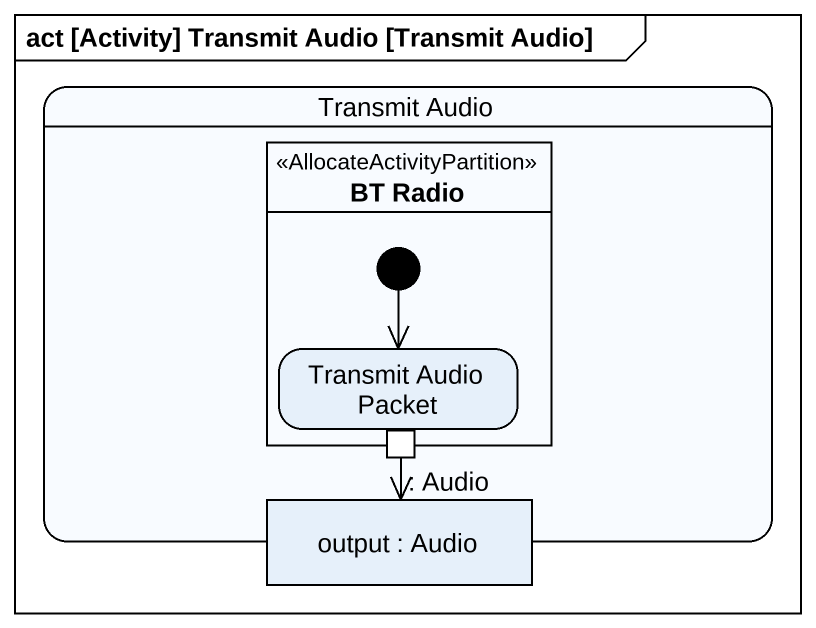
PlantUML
@startuml
mainframe act [Activity] Transmit Audio [Transmit Audio]
hide empty description
state "Transmit Audio" as Transmit_Audio {
  state "BT Radio" as BT_Radio <<AllocateActivityPartition>> {
    state "Transmit Audio Packet" as Transmit_Audio_Packet {
      state ": Audio" as Audio <<outputPin>>
    }
    [*] --> Transmit_Audio_Packet
  }
  state "output : Audio" as output <<object>>
}
Audio --> output
@enduml
